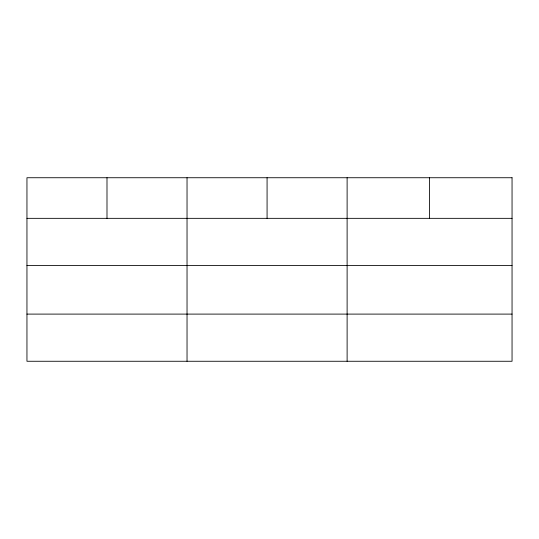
<?xml version="1.0" encoding="UTF-8"?>
<svg xmlns="http://www.w3.org/2000/svg" width="539" height="539" viewBox="0 0 539 539"><rect width="100%" height="100%" fill="white"/><g stroke="black" fill="none" stroke-linecap="round" stroke-linejoin="round"><path stroke-width="0.81" d="M26.95 218.342L512.05 218.342M26.95 265.505L512.05 265.505M26.95 314.102L512.05 314.102M429.583 177.735L429.583 218.342M347.116 177.735L347.116 361.265M267.074 177.735L267.074 218.342M187.033 177.735L187.033 361.265M106.992 177.735L106.992 218.342M512.05 177.735L26.95 177.735L26.95 361.265L512.05 361.265L512.05 177.735"/></g></svg>
